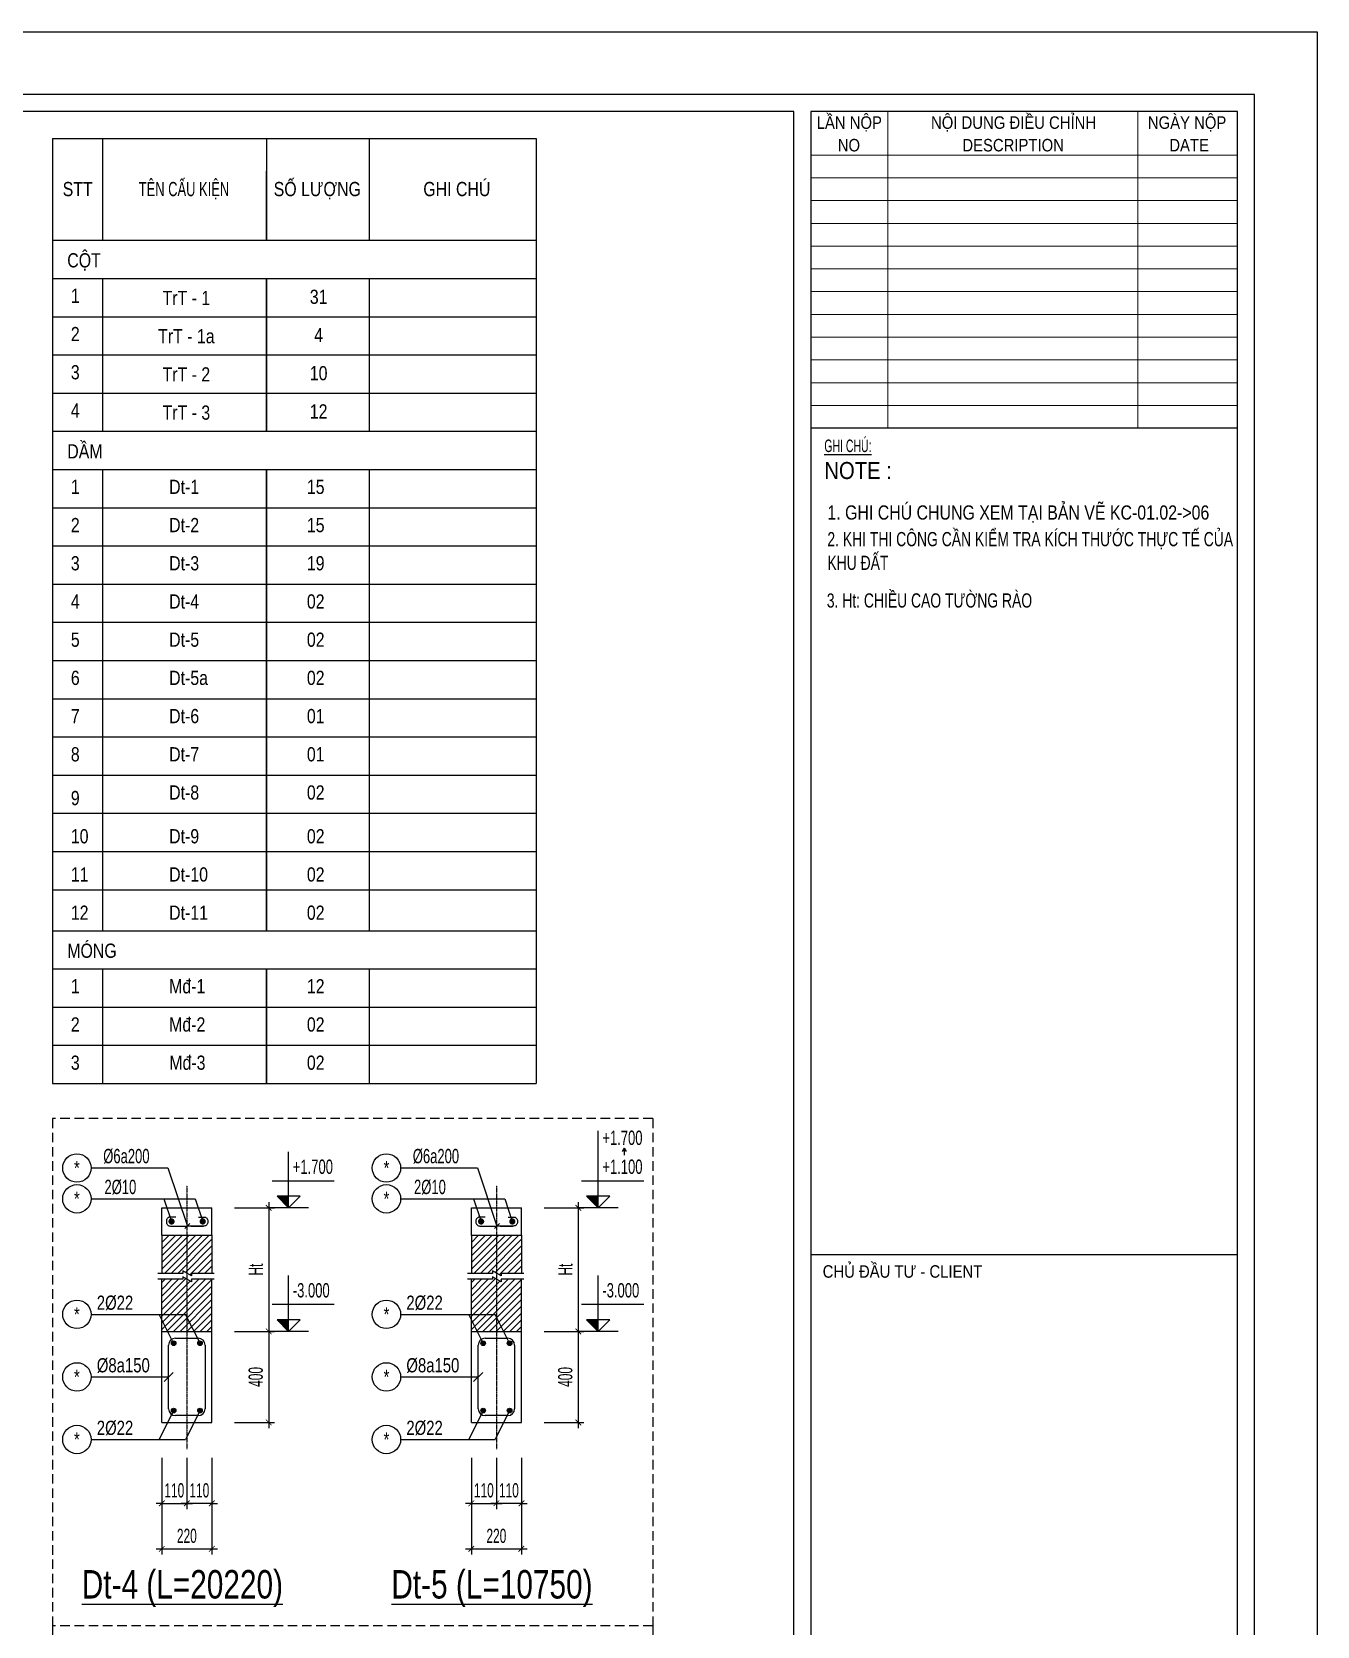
# Model space of a CAD drawing. Extents: x 195594 to 457145, y -254194 to -165094.
# Drawn here: x 287849 to 321744, y -207130 to -165094 of the extents above; entities that cross this region are included whole.
import ezdxf
from ezdxf.enums import TextEntityAlignment as Align

# ---------------------------------------------------------------- set-up
doc = ezdxf.new("R2010")
doc.units = 0
doc.header["$LTSCALE"] = 0.5
doc.header["$MEASUREMENT"] = 0
doc.linetypes.add('CENTER', pattern=[2, 1.25, -0.25, 0.25, -0.25])
doc.linetypes.add('HIDDEN', pattern=[0.375, 0.25, -0.125])
doc.layers.get('0').update_dxf_attribs({"linetype": 'CONTINUOUS'})
doc.layers.get('Defpoints').update_dxf_attribs({"linetype": 'CONTINUOUS'})
for name, color, linetype in [('CDC -TEXT KHUNG', 7, 'CONTINUOUS'), ('CDC-KHUNGTEN', 7, 'CONTINUOUS'), ('CDC.02.DIM', 1, 'CONTINUOUS'), ('CDC.03.BORDER', 3, 'CONTINUOUS'), ('CDC.04.HIDDEN', 8, 'HIDDEN'), ('CDC.05.STEEL', 4, 'CONTINUOUS'), ('CDC.06.TEXT', 2, 'CONTINUOUS'), ('CDC.10.HATCH', 9, 'CONTINUOUS'), ('CDC.11.NOTE', 8, 'CONTINUOUS'), ('CDC.14.STEELNUM', 9, 'CONTINUOUS'), ('KCS_AXIS_SUB', 5, 'CENTER'), ('KCS_BORDER', 3, 'CONTINUOUS'), ('KCS_SNODE', 6, 'CONTINUOUS'), ('KCS_STEEL', 4, 'CONTINUOUS'), ('KCS_TEXT', 2, 'CONTINUOUS')]:
    doc.layers.add(name, color=color, linetype=linetype)
doc.layers.add('Tpl_Bound', color=1, linetype='CONTINUOUS', plot=False)
doc.styles.add('ARIAL', font='arial.ttf', dxfattribs={"width": 0.6})
doc.styles.add('arial1', font='arial.ttf', dxfattribs={"width": 0.7})
doc.styles.add('Arial_4', font='arial.ttf', dxfattribs={"width": 0.75, "height": 3})
doc.styles.add('KCS_SMTEXT', font='arial.ttf', dxfattribs={"width": 0.75})
doc.styles.add('KT CDC', font='arial.ttf', dxfattribs={"width": 0.85, "height": 200})
doc.styles.add('ROMANS', font='arial.ttf', dxfattribs={"width": 0.55})
doc.dimstyles.new('150X25', dxfattribs={"dimscale": 150, "dimtxt": 2.5, "dimasz": 1, "dimexe": 1, "dimexo": 0, "dimgap": 1, "dimtad": 1, "dimdec": 0, "dimlfac": 0.166667, "dimdsep": 46, "dimtxsty": 'ARIAL', "dimblk": 'ARCHTICK', "dimcen": 1, "dimdle": 1, "dimclrd": 1, "dimclre": 1, "dimclrt": 2, "dimadec": 0, "dimazin": 0, "dimtfac": 0.00072, "dimtdec": 0, "dimtix": 1, "dimtmove": 2, "dimatfit": 3, "dimldrblk": 'ARCHTICK', "dimfxl": 1, "dimtolj": 1, "dimarcsym": 0})

# ---------------------------------------------------------------- blocks, each defined once
blk = doc.blocks.new('_ARCHTICK')
at = {"color": 0, "linetype": 'ByBlock', "const_width": 0.15}
blk.add_lwpolyline([(-0.5, -0.5), (0.5, 0.5)], dxfattribs=at)
blk = doc.blocks.new('*D310')
at = {"layer": 'CDC.02.DIM', "color": 1, "lineweight": -2, "transparency": 16777216}
for p, q in [((291276, -202693), (291276, -204043)), ((291936, -202693), (291936, -204043)), ((291276, -203893), (291126, -203893)), ((291276, -203893), (291936, -203893)), ((291936, -203893), (292086, -203893))]:
    blk.add_line(p, q, dxfattribs=at)
at = {"layer": 'Defpoints', "color": 0, "transparency": 16777216}
for p in [(291276, -202693), (291936, -202693), (291936, -203893)]:
    blk.add_point(p, dxfattribs=at)
at = {"layer": 'CDC.02.DIM', "color": 1, "lineweight": -2, "transparency": 16777216, "xscale": 150, "yscale": 150, "zscale": 150}
blk.add_blockref('_ARCHTICK', (291276, -203893), dxfattribs=at)
at = {"layer": 'CDC.02.DIM', "color": 1, "lineweight": -2, "transparency": 16777216, "xscale": 150, "yscale": 150, "zscale": 150, "rotation": 180}
blk.add_blockref('_ARCHTICK', (291936, -203893), dxfattribs=at)
at = {"layer": 'CDC.02.DIM', "color": 2, "transparency": 16777216, "insert": (291606, -203552), "char_height": 375, "attachment_point": 5, "style": 'ARIAL'}
blk.add_mtext('\\A1;110', dxfattribs=at)
blk = doc.blocks.new('*D311')
at = {"layer": 'CDC.02.DIM', "color": 1, "lineweight": -2, "transparency": 16777216}
for p, q in [((291936, -202693), (291936, -204043)), ((292596, -202693), (292596, -204043)), ((291936, -203893), (291786, -203893)), ((292596, -203893), (291936, -203893)), ((292596, -203893), (292746, -203893))]:
    blk.add_line(p, q, dxfattribs=at)
at = {"layer": 'Defpoints', "color": 0, "transparency": 16777216}
for p in [(291936, -202693), (292596, -202693), (291936, -203893)]:
    blk.add_point(p, dxfattribs=at)
at = {"layer": 'CDC.02.DIM', "color": 1, "lineweight": -2, "transparency": 16777216, "xscale": 150, "yscale": 150, "zscale": 150}
blk.add_blockref('_ARCHTICK', (291936, -203893), dxfattribs=at)
at = {"layer": 'CDC.02.DIM', "color": 1, "lineweight": -2, "transparency": 16777216, "xscale": 150, "yscale": 150, "zscale": 150, "rotation": 180}
blk.add_blockref('_ARCHTICK', (292596, -203893), dxfattribs=at)
at = {"layer": 'CDC.02.DIM', "color": 2, "transparency": 16777216, "insert": (292266, -203552), "char_height": 375, "attachment_point": 5, "style": 'ARIAL'}
blk.add_mtext('\\A1;110', dxfattribs=at)
blk = doc.blocks.new('*D312')
at = {"layer": 'CDC.02.DIM', "color": 1, "lineweight": -2, "transparency": 16777216}
for p, q in [((291276, -202693), (291276, -205243)), ((292596, -202693), (292596, -205243)), ((291126, -205093), (292746, -205093))]:
    blk.add_line(p, q, dxfattribs=at)
at = {"layer": 'Defpoints', "color": 0, "transparency": 16777216}
for p in [(291276, -202693), (292596, -202693), (292596, -205093)]:
    blk.add_point(p, dxfattribs=at)
at = {"layer": 'CDC.02.DIM', "color": 1, "lineweight": -2, "transparency": 16777216, "xscale": 150, "yscale": 150, "zscale": 150, "rotation": 180}
blk.add_blockref('_ARCHTICK', (291276, -205093), dxfattribs=at)
at = {"layer": 'CDC.02.DIM', "color": 1, "lineweight": -2, "transparency": 16777216, "xscale": 150, "yscale": 150, "zscale": 150}
blk.add_blockref('_ARCHTICK', (292596, -205093), dxfattribs=at)
at = {"layer": 'CDC.02.DIM', "color": 2, "transparency": 16777216, "insert": (291936, -204752), "char_height": 375, "attachment_point": 5, "style": 'ARIAL'}
blk.add_mtext('\\A1;220', dxfattribs=at)
blk = doc.blocks.new('*D313')
at = {"layer": 'CDC.02.DIM', "color": 1, "lineweight": -2, "transparency": 16777216}
for p, q in [((294096, -199210), (294096, -201910)), ((293196, -199360), (294246, -199360)), ((293196, -201760), (294246, -201760))]:
    blk.add_line(p, q, dxfattribs=at)
at = {"layer": 'Defpoints', "color": 0, "transparency": 16777216}
for p in [(293196, -199360), (293196, -201760), (294096, -201760)]:
    blk.add_point(p, dxfattribs=at)
at = {"layer": 'CDC.02.DIM', "color": 1, "lineweight": -2, "transparency": 16777216, "xscale": 150, "yscale": 150, "zscale": 150}
for p, rotation in [((294096, -199360), 90), ((294096, -201760), 270)]:
    blk.add_blockref('_ARCHTICK', p, dxfattribs=dict(at, rotation=rotation))
at = {"layer": 'CDC.02.DIM', "color": 2, "transparency": 16777216, "insert": (293754, -200560), "char_height": 375, "attachment_point": 5, "rotation": 90, "style": 'ARIAL'}
blk.add_mtext('\\A1;400', dxfattribs=at)
blk = doc.blocks.new('KCS_SNODE')
at = {"layer": 'KCS_SNODE'}
blk.add_hatch(color=256, dxfattribs=at).paths.add_polyline_path([(10, 0, 1), (-10, 0, 1)])
blk.add_circle((0, 0), 10, dxfattribs=at)
blk = doc.blocks.new('*D314')
at = {"layer": 'CDC.02.DIM', "color": 1, "lineweight": -2, "transparency": 16777216}
for p, q in [((293196, -196101), (294246, -196101)), ((294096, -195951), (294096, -199510)), ((293196, -199360), (294246, -199360))]:
    blk.add_line(p, q, dxfattribs=at)
at = {"layer": 'Defpoints', "color": 0, "transparency": 16777216}
for p in [(293196, -196101), (293196, -199360), (294096, -199360)]:
    blk.add_point(p, dxfattribs=at)
at = {"layer": 'CDC.02.DIM', "color": 1, "lineweight": -2, "transparency": 16777216, "xscale": 150, "yscale": 150, "zscale": 150}
for p, rotation in [((294096, -196101), 90), ((294096, -199360), 270)]:
    blk.add_blockref('_ARCHTICK', p, dxfattribs=dict(at, rotation=rotation))
at = {"layer": 'CDC.02.DIM', "color": 2, "transparency": 16777216, "insert": (293756, -197730), "char_height": 375, "attachment_point": 5, "rotation": 90, "style": 'ARIAL'}
blk.add_mtext('\\A1;Ht', dxfattribs=at)
blk = doc.blocks.new('*D315')
at = {"layer": 'CDC.02.DIM', "color": 1, "lineweight": -2, "transparency": 16777216}
for p, q in [((299439, -202693), (299439, -204043)), ((300099, -202693), (300099, -204043)), ((299439, -203893), (299289, -203893)), ((299439, -203893), (300099, -203893)), ((300099, -203893), (300249, -203893))]:
    blk.add_line(p, q, dxfattribs=at)
at = {"layer": 'Defpoints', "color": 0, "transparency": 16777216}
for p in [(299439, -202693), (300099, -202693), (300099, -203893)]:
    blk.add_point(p, dxfattribs=at)
at = {"layer": 'CDC.02.DIM', "color": 1, "lineweight": -2, "transparency": 16777216, "xscale": 150, "yscale": 150, "zscale": 150}
blk.add_blockref('_ARCHTICK', (299439, -203893), dxfattribs=at)
at = {"layer": 'CDC.02.DIM', "color": 1, "lineweight": -2, "transparency": 16777216, "xscale": 150, "yscale": 150, "zscale": 150, "rotation": 180}
blk.add_blockref('_ARCHTICK', (300099, -203893), dxfattribs=at)
at = {"layer": 'CDC.02.DIM', "color": 2, "transparency": 16777216, "insert": (299769, -203552), "char_height": 375, "attachment_point": 5, "style": 'ARIAL'}
blk.add_mtext('\\A1;110', dxfattribs=at)
blk = doc.blocks.new('*D316')
at = {"layer": 'CDC.02.DIM', "color": 1, "lineweight": -2, "transparency": 16777216}
for p, q in [((300099, -202693), (300099, -204043)), ((300759, -202693), (300759, -204043)), ((300099, -203893), (299949, -203893)), ((300759, -203893), (300099, -203893)), ((300759, -203893), (300909, -203893))]:
    blk.add_line(p, q, dxfattribs=at)
at = {"layer": 'Defpoints', "color": 0, "transparency": 16777216}
for p in [(300099, -202693), (300759, -202693), (300099, -203893)]:
    blk.add_point(p, dxfattribs=at)
at = {"layer": 'CDC.02.DIM', "color": 1, "lineweight": -2, "transparency": 16777216, "xscale": 150, "yscale": 150, "zscale": 150}
blk.add_blockref('_ARCHTICK', (300099, -203893), dxfattribs=at)
at = {"layer": 'CDC.02.DIM', "color": 1, "lineweight": -2, "transparency": 16777216, "xscale": 150, "yscale": 150, "zscale": 150, "rotation": 180}
blk.add_blockref('_ARCHTICK', (300759, -203893), dxfattribs=at)
at = {"layer": 'CDC.02.DIM', "color": 2, "transparency": 16777216, "insert": (300429, -203552), "char_height": 375, "attachment_point": 5, "style": 'ARIAL'}
blk.add_mtext('\\A1;110', dxfattribs=at)
blk = doc.blocks.new('*D317')
at = {"layer": 'CDC.02.DIM', "color": 1, "lineweight": -2, "transparency": 16777216}
for p, q in [((299439, -202693), (299439, -205243)), ((300759, -202693), (300759, -205243)), ((299289, -205093), (300909, -205093))]:
    blk.add_line(p, q, dxfattribs=at)
at = {"layer": 'Defpoints', "color": 0, "transparency": 16777216}
for p in [(299439, -202693), (300759, -202693), (300759, -205093)]:
    blk.add_point(p, dxfattribs=at)
at = {"layer": 'CDC.02.DIM', "color": 1, "lineweight": -2, "transparency": 16777216, "xscale": 150, "yscale": 150, "zscale": 150, "rotation": 180}
blk.add_blockref('_ARCHTICK', (299439, -205093), dxfattribs=at)
at = {"layer": 'CDC.02.DIM', "color": 1, "lineweight": -2, "transparency": 16777216, "xscale": 150, "yscale": 150, "zscale": 150}
blk.add_blockref('_ARCHTICK', (300759, -205093), dxfattribs=at)
at = {"layer": 'CDC.02.DIM', "color": 2, "transparency": 16777216, "insert": (300099, -204752), "char_height": 375, "attachment_point": 5, "style": 'ARIAL'}
blk.add_mtext('\\A1;220', dxfattribs=at)
blk = doc.blocks.new('*D318')
at = {"layer": 'CDC.02.DIM', "color": 1, "lineweight": -2, "transparency": 16777216}
for p, q in [((302259, -199210), (302259, -201910)), ((301359, -199360), (302409, -199360)), ((301359, -201760), (302409, -201760))]:
    blk.add_line(p, q, dxfattribs=at)
at = {"layer": 'Defpoints', "color": 0, "transparency": 16777216}
for p in [(301359, -199360), (301359, -201760), (302259, -201760)]:
    blk.add_point(p, dxfattribs=at)
at = {"layer": 'CDC.02.DIM', "color": 1, "lineweight": -2, "transparency": 16777216, "xscale": 150, "yscale": 150, "zscale": 150}
for p, rotation in [((302259, -199360), 90), ((302259, -201760), 270)]:
    blk.add_blockref('_ARCHTICK', p, dxfattribs=dict(at, rotation=rotation))
at = {"layer": 'CDC.02.DIM', "color": 2, "transparency": 16777216, "insert": (301918, -200560), "char_height": 375, "attachment_point": 5, "rotation": 90, "style": 'ARIAL'}
blk.add_mtext('\\A1;400', dxfattribs=at)
blk = doc.blocks.new('*D319')
at = {"layer": 'CDC.02.DIM', "color": 1, "lineweight": -2, "transparency": 16777216}
for p, q in [((301359, -196101), (302409, -196101)), ((302259, -195951), (302259, -199510)), ((301359, -199360), (302409, -199360))]:
    blk.add_line(p, q, dxfattribs=at)
at = {"layer": 'Defpoints', "color": 0, "transparency": 16777216}
for p in [(301359, -196101), (301359, -199360), (302259, -199360)]:
    blk.add_point(p, dxfattribs=at)
at = {"layer": 'CDC.02.DIM', "color": 1, "lineweight": -2, "transparency": 16777216, "xscale": 150, "yscale": 150, "zscale": 150}
for p, rotation in [((302259, -196101), 90), ((302259, -199360), 270)]:
    blk.add_blockref('_ARCHTICK', p, dxfattribs=dict(at, rotation=rotation))
at = {"layer": 'CDC.02.DIM', "color": 2, "transparency": 16777216, "insert": (301920, -197730), "char_height": 375, "attachment_point": 5, "rotation": 90, "style": 'ARIAL'}
blk.add_mtext('\\A1;Ht', dxfattribs=at)
blk = doc.blocks.new('fádf')
at = {"layer": 'CDC.14.STEELNUM'}
for q in [(302499, -106209), (302550, -106308), (302600, -106209)]:
    blk.add_line((302550, -106128), q, dxfattribs=at)
blk = doc.blocks.new('CDTA1')
at = {"layer": 'CDC-KHUNGTEN', "color": 6, "lineweight": 25}
blk.add_line((0, 90), (-75, 90), dxfattribs=at)
at = {"layer": 'CDC-KHUNGTEN', "color": 6, "style": 'KT CDC', "width": 0.85}
blk.add_text('CHỦ ĐẦU TƯ - CLIENT', height=2.2, dxfattribs=at).set_placement((-72.93, 86))
blk = doc.blocks.new('Khung tên chuẩn')
at = {"layer": 'CDC-KHUNGTEN', "color": 8, "lineweight": 9}
for p, q in [((32304, -189709), (32304, -195275)), ((36704, -189709), (36704, -195275)), ((38454, -190475), (30954, -190475)), ((38454, -190875), (30954, -190875)), ((38454, -191275), (30954, -191275)), ((38454, -191675), (30954, -191675)), ((38454, -192075), (30954, -192075)), ((38454, -192475), (30954, -192475)), ((38454, -192875), (30954, -192875)), ((38454, -193275), (30954, -193275)), ((38454, -193675), (30954, -193675)), ((38454, -194075), (30954, -194075)), ((38454, -194475), (30954, -194475)), ((38454, -194875), (30954, -194875))]:
    blk.add_line(p, q, dxfattribs=at)
at = {"layer": 'CDC-KHUNGTEN', "color": 6, "lineweight": 25}
blk.add_line((38454, -195275), (30954, -195275), dxfattribs=at)
at = {"layer": 'CDC-KHUNGTEN'}
for points in [[(30654, -246309), (30654, -189709), (-40446, -189709), (-40446, -246309)], [(30954, -246309), (38454, -246309), (38454, -189709), (30954, -189709)]]:
    blk.add_lwpolyline(points, close=True, dxfattribs=at)
at = {"layer": 'CDC.10.HATCH', "color": 8}
blk.add_lwpolyline([(-40746, -246609), (38754, -246609), (38754, -189409), (-40746, -189409)], close=True, dxfattribs=at)
at = {"layer": 'Defpoints', "color": 1}
blk.add_lwpolyline([(-44246, -247709), (-44246, -188309), (39854, -188309), (39854, -247709), (-44246, -247709)], close=True, dxfattribs=at)
at = {"layer": 'CDC-KHUNGTEN', "xscale": 100, "yscale": 100, "zscale": 100}
blk.add_blockref('CDTA1', (38454, -218809), dxfattribs=at)
at = {"layer": 'CDC -TEXT KHUNG', "color": 7, "style": 'KT CDC', "width": 0.85}
for s, p in [('NO', (31426, -190410)), ('DESCRIPTION', (33617, -190410)), ('DATE', (37255, -190410))]:
    blk.add_text(s, height=220, dxfattribs=at).set_placement(p)
at = {"layer": 'CDC -TEXT KHUNG', "char_height": 220, "attachment_point": 2, "line_spacing_factor": 0.941778, "style": 'KT CDC'}
for s, insert, width in [('LẦN NỘP', (31629, -189793), 1464.22), ('NỘI DUNG ĐIỀU CHỈNH', (34517, -189793), 3699.71), ('NGÀY NỘP', (37568, -189793), 1755.59)]:
    blk.add_mtext(s, dxfattribs=dict(at, insert=insert, width=width))
at = {"layer": 'CDC-KHUNGTEN', "color": 7, "style": 'Arial_4', "width": 0.85}
blk.add_text('NOTE :', height=300, dxfattribs=at).set_placement((31190, -196169))
at = {"layer": 'CDC-KHUNGTEN', "color": 6, "insert": (31190, -195475), "char_height": 220, "width": 1881.96, "attachment_point": 1, "style": 'ARIAL'}
blk.add_mtext('{\\LGHI CHÚ:}', dxfattribs=at)

msp = doc.modelspace()

# ---------------------------------------------------------------- hatches: boundary and pattern name
at = {"layer": 'CDC.10.HATCH'}
h = msp.add_hatch(dxfattribs=at)
h.set_pattern_fill('ANSI31', color=256, scale=1000, style=0)
h.set_pattern_definition([(45, (2530.31, -164908.54), (-88.38835, 88.38835), [])])
h.paths.add_polyline_path([(292595.6, -196821.2), (291935.6, -196821.2), (291935.6, -197823.3), (292057.4, -197896.4), (292057.4, -197828.9), (292595.6, -197828.9)])
h.paths.add_polyline_path([(291935.6, -196821.2), (291275.6, -196821.2), (291275.6, -197828.9), (291832.4, -197828.9), (291832.4, -197761.4), (291935.6, -197823.3)])
h.paths.add_polyline_path([(291935.6, -197979.5), (291832.4, -197917.6), (291832.4, -197985.1), (291275.6, -197985.1), (291275.6, -198909.8), (291902.6, -198909.8), (291935.6, -198975.8)])
h.paths.add_polyline_path([(292595.6, -197985.1), (292057.4, -197985.1), (292057.4, -198052.6), (291935.6, -197979.5), (291935.6, -198975.8), (292127.6, -199359.8), (292595.6, -199359.8)])
h.paths.add_polyline_path([(291935.6, -198975.8), (291935.6, -199359.8), (292127.6, -199359.8)])
h.paths.add_polyline_path([(291935.6, -198975.8), (291902.6, -198909.8), (291275.6, -198909.8), (291275.6, -199047.8), (291431.6, -199359.8), (291935.6, -199359.8)])
h.paths.add_polyline_path([(291275.6, -199047.8), (291275.6, -199359.8), (291431.6, -199359.8)], flags=17)
h = msp.add_hatch(dxfattribs=at)
h.set_pattern_fill('ANSI31', color=256, scale=1000, style=0)
h.set_pattern_definition([(45, (10694.19, -164908.54), (-88.38835, 88.38835), [])])
h.paths.add_polyline_path([(300759.4, -196821.2), (300099.4, -196821.2), (300099.4, -197823.3), (300221.2, -197896.4), (300221.2, -197828.9), (300759.4, -197828.9)])
h.paths.add_polyline_path([(300099.4, -196821.2), (299439.4, -196821.2), (299439.4, -197828.9), (299996.2, -197828.9), (299996.2, -197761.4), (300099.4, -197823.3)])
h.paths.add_polyline_path([(300099.4, -197979.5), (299996.2, -197917.6), (299996.2, -197985.1), (299439.4, -197985.1), (299439.4, -198909.8), (300066.4, -198909.8), (300099.4, -198975.8)])
h.paths.add_polyline_path([(300759.4, -197985.1), (300221.2, -197985.1), (300221.2, -198052.6), (300099.4, -197979.5), (300099.4, -198975.8), (300291.4, -199359.8), (300759.4, -199359.8)])
h.paths.add_polyline_path([(300099.4, -198975.8), (300099.4, -199359.8), (300291.4, -199359.8)])
h.paths.add_polyline_path([(300099.4, -198975.8), (300066.4, -198909.8), (299439.4, -198909.8), (299439.4, -199047.8), (299595.4, -199359.8), (300099.4, -199359.8)])
h.paths.add_polyline_path([(299439.4, -199047.8), (299439.4, -199359.8), (299595.4, -199359.8)], flags=17)

# ---------------------------------------------------------------- linework, layer by layer
at = {"layer": 'CDC.02.DIM'}
for p, q in [((292016.6, -196512.2), (291883.5, -196648.6)), ((300180.5, -196512.2), (300047.4, -196648.6))]:
    msp.add_line(p, q, dxfattribs=at)
at = {"layer": 'CDC.03.BORDER'}
for p, q in [((288396.9, -167907), (288396.9, -188793.9)), ((288396.9, -167907), (301145, -167907)), ((289708.5, -167907), (289708.5, -170589.2)), ((294032.7, -167907), (294032.7, -170589.2)), ((294032.7, -167907), (294032.7, -170589.2)), ((296743.8, -167907), (296743.8, -170589.2)), ((301145, -167907), (301145, -192823.1)), ((294032.7, -170589.2), (294032.7, -168767.5)), ((288396.9, -170589.2), (301145, -170589.2)), ((288396.9, -171596.5), (301145, -171596.5)), ((289708.5, -171596.5), (289708.5, -175625.7)), ((294032.7, -171596.5), (294032.7, -175625.7)), ((294032.7, -171596.5), (294032.7, -175625.7)), ((294032.7, -175625.7), (294032.7, -171596.5)), ((296743.8, -171596.5), (296743.8, -175625.7)), ((288396.9, -172603.8), (301145, -172603.8)), ((288396.9, -173611.1), (301145, -173611.1)), ((288396.9, -174618.4), (301145, -174618.4)), ((288396.9, -175625.7), (301145, -175625.7)), ((288396.9, -175625.7), (301145, -175625.7)), ((288396.9, -175625.7), (301145, -175625.7)), ((288396.9, -175625.7), (301145, -175625.7)), ((288396.9, -175625.7), (301145, -175625.7)), ((288396.9, -175625.7), (301145, -175625.7)), ((288396.9, -176633), (301145, -176633)), ((289708.5, -176633), (289708.5, -188793.9)), ((294032.7, -176633), (294032.7, -188793.9)), ((294032.7, -176633), (294032.7, -188793.9)), ((294032.7, -188793.9), (294032.7, -176633)), ((296743.8, -176633), (296743.8, -188793.9)), ((288396.9, -177640.3), (301145, -177640.3)), ((288396.9, -178647.6), (301145, -178647.6)), ((288396.9, -179654.9), (301145, -179654.9)), ((288396.9, -179993.1), (288396.9, -192823.1)), ((288396.9, -180662.2), (301145, -180662.2)), ((288396.9, -181669.5), (301145, -181669.5)), ((288396.9, -182676.8), (301145, -182676.8)), ((288396.9, -183684.1), (301145, -183684.1)), ((288396.9, -184691.4), (301145, -184691.4)), ((288396.9, -185698.7), (301145, -185698.7)), ((288396.9, -186706), (301145, -186706)), ((288396.9, -187713.3), (301145, -187713.3)), ((288396.9, -188793.9), (301145, -188793.9)), ((288396.9, -189801.2), (301145, -189801.2)), ((289708.5, -189801.2), (289708.5, -192823.1)), ((294032.7, -189801.2), (294032.7, -192823.1)), ((294032.7, -189801.2), (294032.7, -192823.1)), ((294032.7, -192823.1), (294032.7, -189801.2)), ((296743.8, -189801.2), (296743.8, -192823.1)), ((288396.9, -190808.5), (301145, -190808.5)), ((288396.9, -191815.8), (301145, -191815.8)), ((288396.9, -192823.1), (301145, -192823.1))]:
    msp.add_line(p, q, dxfattribs=at)
at = {"layer": 'CDC.04.HIDDEN', "ltscale": 2000}
for p, q in [((288396.9, -193747.8), (288396.9, -207123.5)), ((304224, -193747.8), (288396.9, -193747.8)), ((304224, -193747.8), (304224, -207123.5)), ((304224, -207123.5), (288396.9, -207123.5)), ((288396.9, -207123.5), (288396.9, -221951.3)), ((304224, -207123.5), (288396.9, -207123.5)), ((304224, -207123.5), (304224, -221951.3))]:
    msp.add_line(p, q, dxfattribs=at)
at = {"layer": 'CDC.05.STEEL'}
for points in [[(291641.9, -196343.6), (291500.6, -196343.6, 0.4142136), (291395.6, -196448.6), (291395.6, -196475.4, 0.4142136), (291500.6, -196580.4), (291788.1, -196580.4), (291832.4, -196580.4), (291876.7, -196580.4), (291935.6, -196580.4)], [(292245.8, -196343.6), (292387.2, -196343.6, -0.4142136), (292492.2, -196448.6), (292492.2, -196475.4, -0.4142136), (292387.2, -196580.4), (292083.1, -196580.4), (292038.8, -196580.4), (292371.1, -196580.4), (291935.6, -196580.4)], [(299805.8, -196343.6), (299664.4, -196343.6, 0.4142136), (299559.4, -196448.6), (299559.4, -196475.4, 0.4142136), (299664.4, -196580.4), (299951.9, -196580.4), (299996.2, -196580.4), (300040.5, -196580.4), (300099.4, -196580.4)], [(300409.7, -196343.6), (300551, -196343.6, -0.4142136), (300656, -196448.6), (300656, -196475.4, -0.4142136), (300551, -196580.4), (300247, -196580.4), (300202.7, -196580.4), (300534.9, -196580.4), (300099.4, -196580.4)]]:
    msp.add_lwpolyline(points, format="xyb", dxfattribs=at)
at = {"layer": 'CDC.05.STEEL', "const_width": 81.8}
for points in [[(291491.5, -196461.2, -1), (291573.3, -196461.2, -1)], [(292396.3, -196461.2, 1), (292314.4, -196461.2, 1)], [(299655.3, -196461.2, -1), (299737.2, -196461.2, -1)], [(300560.1, -196461.2, 1), (300478.3, -196461.2, 1)]]:
    msp.add_lwpolyline(points, format="xyb", close=True, dxfattribs=at)
at = {"layer": 'CDC.06.TEXT'}
for p, q in [((302783.3, -196101.2), (302783.3, -194067.5)), ((294619.4, -196101.2), (294619.4, -194625)), ((295824.7, -195395), (294184.3, -195395)), ((303988.6, -195395), (302348.2, -195395)), ((294619.4, -196101.2), (294315, -195796.8)), ((294923.8, -195796.8), (294315, -195796.8)), ((294619.4, -196101.2), (294923.8, -195796.8)), ((302783.3, -196101.2), (302478.9, -195796.8)), ((303087.7, -195796.8), (302478.9, -195796.8)), ((302783.3, -196101.2), (303087.7, -195796.8)), ((295143.2, -196101.2), (294095.6, -196101.2)), ((303307.1, -196101.2), (302259.4, -196101.2)), ((294619.4, -199359.8), (294619.4, -197883.7)), ((302783.3, -199359.8), (302783.3, -197883.7)), ((295824.7, -198653.6), (294184.3, -198653.6)), ((303988.6, -198653.6), (302348.2, -198653.6)), ((294619.4, -199359.8), (294315, -199055.4)), ((294923.8, -199055.4), (294315, -199055.4)), ((294619.4, -199359.8), (294923.8, -199055.4)), ((302783.3, -199359.8), (302478.9, -199055.4)), ((303087.7, -199055.4), (302478.9, -199055.4)), ((302783.3, -199359.8), (303087.7, -199055.4)), ((295143.2, -199359.8), (294095.6, -199359.8)), ((303307.1, -199359.8), (302259.4, -199359.8))]:
    msp.add_line(p, q, dxfattribs=at)
at = {"layer": 'CDC.10.HATCH'}
for points in [[(294315, -195796.8), (294619.4, -196101.2), (294619.4, -195796.8)], [(302478.9, -195796.8), (302783.3, -196101.2), (302783.3, -195796.8)], [(294315, -199055.4), (294619.4, -199359.8), (294619.4, -199055.4)], [(302478.9, -199055.4), (302783.3, -199359.8), (302783.3, -199055.4)]]:
    msp.add_solid(points, dxfattribs=at)
at = {"layer": 'CDC.11.NOTE'}
for p, q in [((289409.7, -195050.8), (291436.2, -195050.8)), ((291436.2, -195050.8), (291950.1, -196580.4)), ((297573.6, -195050.8), (299600.1, -195050.8)), ((299600.1, -195050.8), (300113.9, -196580.4)), ((289409.7, -195863.5), (292154.6, -195863.5)), ((291331.6, -195863.5), (291532.4, -196461.2)), ((292154.6, -195863.5), (292355.4, -196461.2)), ((297573.6, -195863.5), (300318.5, -195863.5)), ((299495.5, -195863.5), (299696.2, -196461.2)), ((300318.5, -195863.5), (300519.2, -196461.2)), ((289411.2, -198909.8), (291902.6, -198909.8)), ((291587.6, -199671.8), (291206.6, -198909.8)), ((292283.6, -199671.8), (291902.6, -198909.8)), ((297575, -198909.8), (300066.4, -198909.8)), ((299751.4, -199671.8), (299370.4, -198909.8)), ((300447.4, -199671.8), (300066.4, -198909.8)), ((289411.2, -200559.8), (291455.6, -200559.8)), ((297575, -200559.8), (299619.4, -200559.8)), ((291587.6, -201447.8), (291206.6, -202209.8)), ((292283.6, -201447.8), (291902.6, -202209.8)), ((299751.4, -201447.8), (299370.4, -202209.8)), ((300447.4, -201447.8), (300066.4, -202209.8)), ((289411.2, -202209.8), (291902.6, -202209.8)), ((297575, -202209.8), (300066.4, -202209.8))]:
    msp.add_line(p, q, dxfattribs=at)
at = {"layer": 'CDC.11.NOTE', "color": 3}
for p, q in [((291335.6, -200679.8), (291575.6, -200439.8)), ((299499.4, -200679.8), (299739.4, -200439.8))]:
    msp.add_line(p, q, dxfattribs=at)
at = {"layer": 'CDC.11.NOTE'}
for points in [[(292660.9, -197828.9), (292057.4, -197828.9), (292057.4, -197896.4), (291832.4, -197761.4), (291832.4, -197828.9), (291170.4, -197828.9)], [(292660.9, -197985.1), (292057.4, -197985.1), (292057.4, -198052.6), (291832.4, -197917.6), (291832.4, -197985.1), (291170.4, -197985.1)], [(300824.8, -197828.9), (300221.2, -197828.9), (300221.2, -197896.4), (299996.2, -197761.4), (299996.2, -197828.9), (299334.2, -197828.9)], [(300824.8, -197985.1), (300221.2, -197985.1), (300221.2, -198052.6), (299996.2, -197917.6), (299996.2, -197985.1), (299334.2, -197985.1)]]:
    msp.add_lwpolyline(points, dxfattribs=at)
at = {"layer": 'CDC.14.STEELNUM', "color": 1}
for centre in [(289036.2, -195050.8), (297200, -195050.8), (289036.2, -195863.5), (297200, -195863.5), (289036.2, -198909.8), (297200, -198909.8), (289036.2, -200559.8), (297200, -200559.8), (289036.2, -202209.8), (297200, -202209.8)]:
    msp.add_circle(centre, 375, dxfattribs=at)
at = {"layer": 'KCS_AXIS_SUB'}
for p, q in [((291935.6, -195510.7), (291935.6, -202462.9)), ((300099.4, -195510.7), (300099.4, -202462.9))]:
    msp.add_line(p, q, dxfattribs=at)
at = {"layer": 'KCS_BORDER'}
for p, q in [((291275.6, -196821.2), (291275.6, -196101.2)), ((291275.6, -196101.2), (292595.6, -196101.2)), ((292595.6, -196821.2), (292595.6, -196101.2)), ((299439.4, -196821.2), (299439.4, -196101.2)), ((299439.4, -196101.2), (300759.4, -196101.2)), ((300759.4, -196821.2), (300759.4, -196101.2)), ((291275.6, -196821.2), (292595.6, -196821.2)), ((291275.6, -196821.2), (291275.6, -197828.9)), ((292595.6, -196821.2), (292595.6, -197828.9)), ((299439.4, -196821.2), (300759.4, -196821.2)), ((299439.4, -196821.2), (299439.4, -197828.9)), ((300759.4, -196821.2), (300759.4, -197828.9)), ((291275.6, -200234.6), (291275.6, -197985.1)), ((292595.6, -200234.6), (292595.6, -197985.1)), ((299439.4, -200234.6), (299439.4, -197985.1)), ((300759.4, -200234.6), (300759.4, -197985.1)), ((291275.6, -199359.8), (292595.6, -199359.8)), ((291275.6, -201759.8), (291275.6, -199359.8)), ((292595.6, -201759.8), (292595.6, -199359.8)), ((299439.4, -199359.8), (300759.4, -199359.8)), ((299439.4, -201759.8), (299439.4, -199359.8)), ((300759.4, -201759.8), (300759.4, -199359.8)), ((291275.6, -201759.8), (292595.6, -201759.8)), ((299439.4, -201759.8), (300759.4, -201759.8))]:
    msp.add_line(p, q, dxfattribs=at)
at = {"layer": 'KCS_STEEL'}
for p, q in [((291635.6, -199539.8), (292235.6, -199539.8)), ((299799.4, -199539.8), (300399.4, -199539.8)), ((291455.6, -201399.8), (291455.6, -199719.8)), ((292415.6, -199719.8), (292415.6, -201399.8)), ((299619.4, -201399.8), (299619.4, -199719.8)), ((300579.4, -199719.8), (300579.4, -201399.8)), ((292235.6, -201579.8), (291635.6, -201579.8)), ((300399.4, -201579.8), (299799.4, -201579.8))]:
    msp.add_line(p, q, dxfattribs=at)
for centre, start, end in [((291635.6, -199719.8), 90, 180), ((292235.6, -199719.8), 0, 90), ((299799.4, -199719.8), 90, 180), ((300399.4, -199719.8), 0, 90), ((291635.6, -201399.8), 180, 270), ((292235.6, -201399.8), 270, 0), ((299799.4, -201399.8), 180, 270), ((300399.4, -201399.8), 270, 0)]:
    msp.add_arc(centre, 180, start, end, dxfattribs=at)
at = {"layer": 'Tpl_Bound', "color": 1}
msp.add_lwpolyline([(195594.3, -254193.8), (195594.3, -165093.8), (321744.3, -165093.8), (321744.3, -254193.8)], close=True, dxfattribs=at)

# ---------------------------------------------------------------- block references
at = {"layer": 'CDC -TEXT KHUNG', "color": 7, "xscale": 1.500000000771252, "yscale": 1.500000000771252, "zscale": 1.500000000771252}
msp.add_blockref('Khung tên chuẩn', (261963.1, 117369.1), dxfattribs=at)
at = {"layer": 'CDC.14.STEELNUM'}
msp.add_blockref('fádf', (919.7, -88404.2), dxfattribs=at)
at = {"layer": 'KCS_STEEL', "xscale": 6, "yscale": 6, "zscale": 6}
for p in [(291587.6, -199671.8), (292283.6, -199671.8), (299751.4, -199671.8), (300447.4, -199671.8), (291587.6, -201447.8), (292283.6, -201447.8), (299751.4, -201447.8), (300447.4, -201447.8)]:
    msp.add_blockref('KCS_SNODE', p, dxfattribs=at)

# ---------------------------------------------------------------- texts
at = {"layer": 'CDC.06.TEXT'}
for s, height, style, width, p in [('TÊN CẤU KIỆN', 375, 'ARIAL', 0.65, (290668.9, -169237.8)), ('SỐ LƯỢNG', 375, 'ARIAL', 0.8, (294226.3, -169237.8)), ('GHI CHÚ', 375, 'ARIAL', 0.8, (298172.3, -169237.8)), ('STT', 375, 'ARIAL', 0.8, (288661.5, -169237.8)), ('CỘT', 375, 'ARIAL', 0.8, (288782.4, -171117)), ('1', 375, 'ARIAL', 0.8, (288876.9, -172054)), ('2', 375, 'ARIAL', 0.8, (288876.9, -173061.3)), ('3', 375, 'ARIAL', 0.8, (288876.9, -174068.6)), ('4', 375, 'ARIAL', 0.8, (288876.9, -175075.9)), ('DẦM ', 375, 'ARIAL', 0.8, (288782.4, -176153.5)), ('1', 375, 'ARIAL', 0.8, (288876.9, -177090.5)), ('Dt-1', 375, 'ARIAL', 0.8, (291469, -177090.5)), ('15', 375, 'ARIAL', 0.8, (295101.5, -177090.5)), ('1. GHI CHÚ CHUNG XEM TẠI BẢN VẼ KC-01.02->06', 375, 'arial1', 0.8, (308829.2, -177766.9)), ('2', 375, 'ARIAL', 0.8, (288876.9, -178097.8)), ('Dt-2', 375, 'ARIAL', 0.8, (291469, -178097.8)), ('15', 375, 'ARIAL', 0.8, (295101.5, -178097.8)), ('3', 375, 'ARIAL', 0.8, (288876.9, -179105.1)), ('Dt-3', 375, 'ARIAL', 0.8, (291469, -179105.1)), ('19', 375, 'ARIAL', 0.8, (295101.5, -179105.1)), ('4', 375, 'ARIAL', 0.8, (288876.9, -180112.4)), ('Dt-4', 375, 'ARIAL', 0.8, (291469, -180112.4)), ('02', 375, 'ARIAL', 0.8, (295101.5, -180112.4)), ('5', 375, 'ARIAL', 0.8, (288876.9, -181119.7)), ('Dt-5', 375, 'ARIAL', 0.8, (291469, -181119.7)), ('02', 375, 'ARIAL', 0.8, (295101.5, -181119.7)), ('6', 375, 'ARIAL', 0.8, (288876.9, -182127)), ('Dt-5a', 375, 'ARIAL', 0.8, (291469, -182127)), ('02', 375, 'ARIAL', 0.8, (295101.5, -182127)), ('7', 375, 'ARIAL', 0.8, (288876.9, -183134.4)), ('Dt-6', 375, 'ARIAL', 0.8, (291469, -183134.4)), ('01', 375, 'ARIAL', 0.8, (295101.5, -183134.4)), ('8', 375, 'ARIAL', 0.8, (288876.9, -184141.7)), ('Dt-7', 375, 'ARIAL', 0.8, (291469, -184141.7)), ('01', 375, 'ARIAL', 0.8, (295101.5, -184141.7)), ('Dt-8', 375, 'ARIAL', 0.8, (291469, -185149)), ('02', 375, 'ARIAL', 0.8, (295101.5, -185149)), ('9', 375, 'ARIAL', 0.8, (288876.9, -185296)), ('10', 375, 'ARIAL', 0.8, (288876.9, -186303.3)), ('Dt-9', 375, 'ARIAL', 0.8, (291469, -186303.3)), ('02', 375, 'ARIAL', 0.8, (295101.5, -186303.3)), ('11', 375, 'ARIAL', 0.8, (288876.9, -187310.6)), ('Dt-10', 375, 'ARIAL', 0.8, (291469, -187310.6)), ('02', 375, 'ARIAL', 0.8, (295101.5, -187310.6)), ('12 ', 375, 'ARIAL', 0.8, (288876.9, -188317.9)), ('Dt-11', 375, 'ARIAL', 0.8, (291469, -188317.9)), ('02', 375, 'ARIAL', 0.8, (295101.5, -188317.9)), ('MÓNG ', 375, 'ARIAL', 0.8, (288782.4, -189321.7)), ('1', 375, 'ARIAL', 0.8, (288876.9, -190258.7)), ('Mđ-1', 375, 'ARIAL', 0.8, (291469, -190258.7)), ('12', 375, 'ARIAL', 0.8, (295101.5, -190258.7)), ('2', 375, 'ARIAL', 0.8, (288876.9, -191266)), ('Mđ-2', 375, 'ARIAL', 0.8, (291469, -191266)), ('02', 375, 'ARIAL', 0.8, (295101.5, -191266)), ('3', 375, 'ARIAL', 0.8, (288876.9, -192273.3)), ('Mđ-3', 375, 'ARIAL', 0.8, (291473.4, -192273.3)), ('02', 375, 'ARIAL', 0.8, (295101.5, -192273.3)), ('+1.700', 378, 'ROMANS', 0.65, (302894, -194254.3)), ('+1.700', 378, 'ROMANS', 0.65, (294730.1, -195017)), ('+1.100', 378, 'ROMANS', 0.65, (302894, -195017)), ('-3.000', 378, 'ROMANS', 0.65, (294730.1, -198275.6)), ('-3.000', 378, 'ROMANS', 0.65, (302894, -198275.6))]:
    msp.add_text(s, height=height, dxfattribs=dict(at, style=style, width=width)).set_placement(p, align=Align.MIDDLE_LEFT)
at = {"layer": 'CDC.06.TEXT', "style": 'ARIAL', "width": 0.8}
for s, p in [('TrT - 1', (291923.1, -172110.2)), ('31', (295412.2, -172078.7)), ('TrT - 1a', (291923.1, -173117.5)), ('4', (295412.2, -173086)), ('TrT - 2', (291923.1, -174124.8)), ('10', (295412.2, -174093.3)), ('TrT - 3', (291923.1, -175132.1)), ('12', (295412.2, -175100.6))]:
    msp.add_text(s, height=375, dxfattribs=at).set_placement(p, align=Align.MIDDLE_CENTER)
at = {"layer": 'CDC.06.TEXT', "style": 'arial1', "width": 0.7}
msp.add_text('3. Ht: CHIỀU CAO TƯỜNG RÀO', height=375, dxfattribs=at).set_placement((308813.8, -180273.5))
at = {"layer": 'CDC.06.TEXT', "style": 'ROMANS', "width": 0.65}
for s, p in [('%%C6a200', (290341.6, -194736.2)), ('%%C6a200', (298505.5, -194736.2)), ('2%%C10', (290183.4, -195549.1)), ('2%%C10', (298347.3, -195549.1))]:
    msp.add_text(s, height=378, dxfattribs=at).set_placement(p, align=Align.MIDDLE)
at = {"layer": 'CDC.06.TEXT', "style": 'KCS_SMTEXT', "width": 0.75}
for s, p in [('%%UDt-4 (L=20220)', (291818.5, -206402.8)), ('%%UDt-5 (L=10750)', (299982.4, -206402.8))]:
    msp.add_text(s, height=750, dxfattribs=at).set_placement(p, align=Align.CENTER)
at = {"layer": 'CDC.06.TEXT', "insert": (308829.2, -178281.4), "char_height": 375, "width": 15884.243, "attachment_point": 1, "style": 'arial1'}
msp.add_mtext('2. KHI THI CÔNG CẦN KIỂM TRA KÍCH THƯỚC THỰC TẾ CỦA \\PKHU ĐẤT', dxfattribs=at)
at = {"layer": 'CDC.14.STEELNUM', "style": 'KCS_SMTEXT', "width": 0.75}
for p in [(289036.2, -195050.8), (297200, -195050.8), (289036.2, -195863.5), (297200, -195863.5), (289036.2, -198909.8), (297200, -198909.8), (289036.2, -200559.8), (297200, -200559.8), (289036.2, -202209.8), (297200, -202209.8)]:
    msp.add_text('*', height=375, dxfattribs=at).set_placement(p, align=Align.MIDDLE_CENTER)
at = {"layer": 'KCS_TEXT', "style": 'KCS_SMTEXT', "width": 0.75}
for s, p in [('2%%C22', (289561.2, -198789.8)), ('2%%C22', (297725, -198789.8)), ('%%C8a150 ', (289561.2, -200439.8)), ('%%C8a150 ', (297725, -200439.8)), ('2%%C22', (289561.2, -202089.8)), ('2%%C22', (297725, -202089.8))]:
    msp.add_text(s, height=375, dxfattribs=at).set_placement(p)

# ---------------------------------------------------------------- dimensions: what is measured, and where the dimension line sits
at = {"layer": 'CDC.02.DIM'}
for base, p1, p2, picture, middle in [((294095.6, -199359.8), (293195.6, -196101.2), (293195.6, -199359.8), '*D314', (293756.3, -197730.5)), ((302259.4, -199359.8), (301359.4, -196101.2), (301359.4, -199359.8), '*D319', (301920.2, -197730.5))]:
    dim = msp.add_linear_dim(base=base, p1=p1, p2=p2, angle=90, text='Ht', dimstyle='150X25', dxfattribs=at)
    dim.commit()
    dim.dimension.update_dxf_attribs({"geometry": picture, "text_midpoint": middle})
for base, p1, p2, picture, middle in [((294095.6, -201759.8), (293195.6, -199359.8), (293195.6, -201759.8), '*D313', (293754.1, -200559.8)), ((302259.4, -201759.8), (301359.4, -199359.8), (301359.4, -201759.8), '*D318', (301918, -200559.8))]:
    dim = msp.add_linear_dim(base=base, p1=p1, p2=p2, angle=90, dimstyle='150X25', dxfattribs=at)
    dim.commit()
    dim.dimension.update_dxf_attribs({"geometry": picture, "text_midpoint": middle})
for base, p1, p2, picture, middle in [((291935.6, -203893.3), (291275.6, -202693.3), (291935.6, -202693.3), '*D310', (291605.6, -203551.8)), ((292595.6, -205093.3), (291275.6, -202693.3), (292595.6, -202693.3), '*D312', (291935.6, -204751.8)), ((291935.6, -203893.3), (292595.6, -202693.3), (291935.6, -202693.3), '*D311', (292265.6, -203551.8)), ((300099.4, -203893.3), (299439.4, -202693.3), (300099.4, -202693.3), '*D315', (299769.4, -203551.8)), ((300759.4, -205093.3), (299439.4, -202693.3), (300759.4, -202693.3), '*D317', (300099.4, -204751.8)), ((300099.4, -203893.3), (300759.4, -202693.3), (300099.4, -202693.3), '*D316', (300429.4, -203551.8))]:
    dim = msp.add_linear_dim(base=base, p1=p1, p2=p2, dimstyle='150X25', dxfattribs=at)
    dim.commit()
    dim.dimension.update_dxf_attribs({"geometry": picture, "text_midpoint": middle})

doc.saveas('drawing.dxf')
